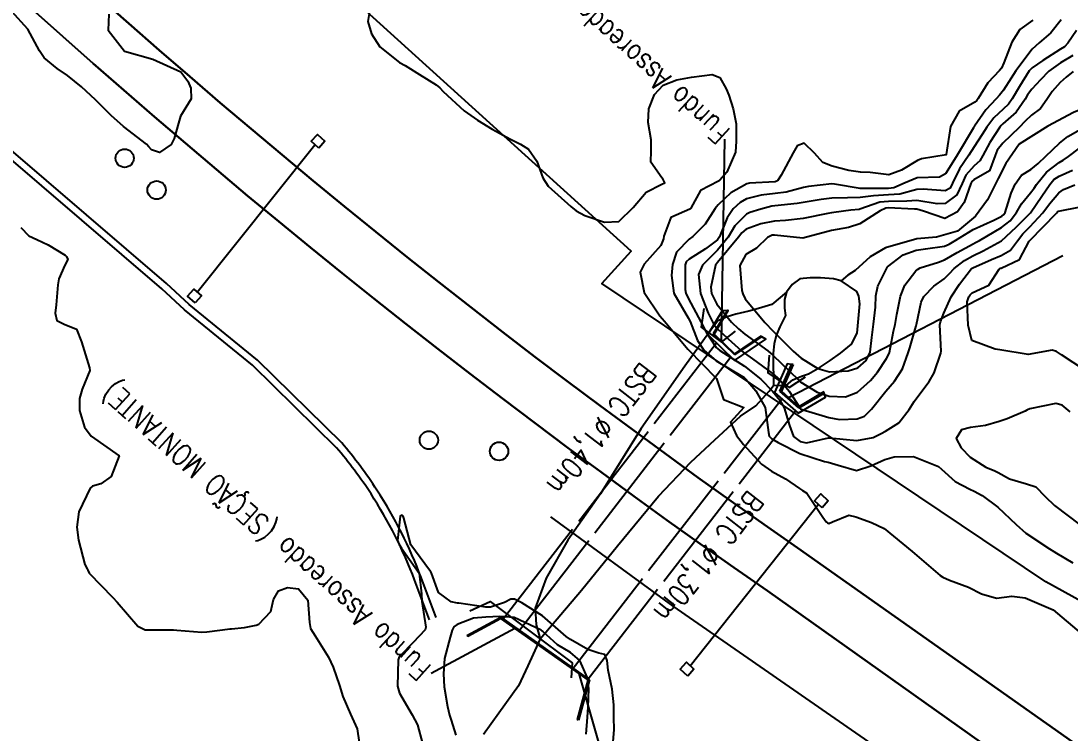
# Model space of a CAD drawing. Header units: metres. Extents: x 318500 to 325275, y 7408834 to 7428799.
# Drawn here: x 322293.9 to 322367.8, y 7422089 to 7422139.2 of the extents above; entities that cross this region are included whole.
import ezdxf

# ---------------------------------------------------------------- set-up
doc = ezdxf.new("R2010")
doc.units = ezdxf.units.M
doc.header["$MEASUREMENT"] = 0
doc.linetypes.add('CONTINUO', pattern=[0])
doc.linetypes.add('TRACEJADO', pattern=[8.7, 8, -0.7])
for name, color, linetype in [('ALA', 45, 'Continuous'), ('BUEIRO', 151, 'Continuous'), ('Canaleta de Drenagem', 151, 'Continuous'), ('Curvas de Nivel 1m', 11, 'Continuous'), ('Curvas de Nivel 5m', 15, 'Continuous'), ('Divisas', 45, 'Continuous'), ('Hidrografia', 140, 'Continuous'), ('Linha Férrea', 20, 'Continuous'), ('Pontes_Viadutos_Tubos', 190, 'Continuous'), ('Postes', 20, 'Continuous'), ('Pórticos', 45, 'Continuous'), ('TEXTO', 45, 'Continuous'), ('Vias Primárias', 230, 'Continuous')]:
    doc.layers.add(name, color=color, linetype=linetype)
doc.styles.add('ROMANS', font='romans', dxfattribs={"height": 0.2})

msp = doc.modelspace()

# ---------------------------------------------------------------- linework, layer by layer
at = {"layer": 'ALA', "linetype": 'CONTINUO'}
for points in [[(322343.672, 7422118.795, 746.741), (322343.303, 7422118.763, 746.741), (322342.295, 7422117.093, 747.398), (322344.17, 7422115.277, 747.463), (322346.384, 7422116.769, 746.757), (322346.092, 7422116.934, 746.757)], [(322342.745, 7422117.121, 745.096), (322343.722, 7422118.799, 745.344), (322343.672, 7422118.795, 746.741), (322342.675, 7422117.143, 747.398)], [(322344.204, 7422115.662, 747.463), (322346.092, 7422116.934, 746.757), (322346.01, 7422116.98, 745.354), (322344.184, 7422115.748, 745.155)], [(322348.307, 7422114.976, 744.015), (322348.207, 7422114.989, 745.11), (322347.898, 7422115.032, 745.11), (322346.999, 7422113.018, 747.499), (322348.671, 7422111.552, 747.52), (322350.598, 7422112.68, 745.11), (322350.508, 7422112.975, 745.11), (322350.48, 7422113.067, 744.015)], [(322347.363, 7422113.097, 747.499), (322348.207, 7422114.989, 745.11)], [(322348.307, 7422114.976, 744.015), (322347.487, 7422113.107, 745.01)]]:
    msp.add_polyline3d(points, dxfattribs=at)
at = {"layer": 'BUEIRO', "linetype": 'TRACEJADO', "flags": 128}
for points in [[(322327.87, 7422097.044), (322342.901, 7422116.506)], [(322329.015, 7422096.235), (322343.913, 7422115.526)], [(322332.794, 7422093.565), (322347.505, 7422112.574)], [(322333.857, 7422092.814), (322348.485, 7422111.715)]]:
    msp.add_lwpolyline(points, dxfattribs=at)
at = {"layer": 'BUEIRO', "linetype": 'CONTINUO'}
for points in [[(322342.675, 7422117.143, 747.398), (322342.745, 7422117.121, 745.096), (322344.184, 7422115.748, 745.155), (322344.204, 7422115.662, 747.463)], [(322344.204, 7422115.662, 747.463), (322342.675, 7422117.143, 747.398)], [(322347.363, 7422113.097, 747.499), (322347.487, 7422113.107, 745.01), (322348.711, 7422111.996, 745.03), (322348.706, 7422111.92, 747.52)], [(322348.706, 7422111.92, 747.52), (322347.363, 7422113.097, 747.499)], [(322348.706, 7422111.92, 747.52), (322350.508, 7422112.975, 745.11)], [(322350.48, 7422113.067, 744.015), (322348.711, 7422111.996, 745.03)], [(322325.309, 7422095.856, 746.63), (322327.69, 7422097.171, 748.892)], [(322325.309, 7422095.856, 746.63), (322325.363, 7422095.811, 746.398), (322327.676, 7422097.072, 745.643)], [(322327.69, 7422097.171, 748.892), (322327.676, 7422097.072, 745.643), (322333.863, 7422092.703, 745.45), (322333.962, 7422092.74, 748.887)], [(322327.69, 7422097.171, 748.892), (322333.962, 7422092.74, 748.887)], [(322333.18, 7422089.883, 746.574), (322333.109, 7422089.933, 746.119), (322333.863, 7422092.703, 745.45)], [(322333.962, 7422092.74, 748.887), (322333.18, 7422089.883, 746.574)]]:
    msp.add_polyline3d(points, dxfattribs=at)
at = {"layer": 'Canaleta de Drenagem'}
for points in [[(322323.139, 7422097.145), (322322.082, 7422099.961, 0.054603), (322318.965, 7422106.125, 0.031979), (322316.476, 7422109.458), (322310.531, 7422115.303), (322305.728, 7422119.231), (322304.12, 7422120.707), (322292.836, 7422130.402), (322282.552, 7422139.473), (322278.04, 7422143.946), (322269.939, 7422151.278), (322269.392, 7422151.706), (322246.83, 7422176.341), (322230.833, 7422195.248), (322214.418, 7422217.257), (322191.931, 7422250.81), (322183.958, 7422263.406)], [(322322.671, 7422096.969), (322321.614, 7422099.785, 0.054603), (322318.546, 7422105.852, 0.031806), (322316.11, 7422109.117), (322310.197, 7422114.931), (322305.401, 7422118.853), (322303.788, 7422120.333), (322292.508, 7422130.025), (322282.21, 7422139.108), (322277.696, 7422143.583), (322269.617, 7422150.895), (322269.051, 7422151.338), (322246.454, 7422176.01), (322230.442, 7422194.937), (322214.01, 7422216.968), (322191.512, 7422250.537), (322183.536, 7422263.138)]]:
    msp.add_lwpolyline(points, format="xyb", dxfattribs=at)
at = {"layer": 'Curvas de Nivel 1m', "flags": 128}
for points, elevation in [([(322300.055, 7422139.71), (322300.015, 7422138.567), (322301.158, 7422137.104), (322303.15, 7422136.52), (322305.141, 7422135.63), (322305.622, 7422134.979), (322305.849, 7422134.489), (322305.871, 7422133.737), (322305.1, 7422132.5), (322304.658, 7422130.922), (322304.442, 7422130.506), (322303.63, 7422129.949), (322303.066, 7422130.131), (322302.885, 7422130.34), (322302.704, 7422130.525), (322301.088, 7422131.769), (322300.214, 7422132.563), (322299.116, 7422133.673), (322298.119, 7422134.59), (322297.138, 7422135.379), (322296.409, 7422135.878), (322295.488, 7422136.625), (322295.157, 7422137.122), (322294.339, 7422138.643), (322293.199, 7422139.921)], 749), ([(322318.5, 7422140.321), (322318.323, 7422139.193), (322318.571, 7422138.319), (322319.166, 7422137.406), (322320.55, 7422136.289), (322320.947, 7422136.082), (322321.147, 7422135.977), (322321.975, 7422135.439), (322323.134, 7422134.709), (322323.389, 7422134.513), (322323.635, 7422134.252), (322325.11, 7422132.888), (322326.057, 7422132.216), (322327.091, 7422131.594), (322328.383, 7422130.884), (322329.075, 7422130.539), (322329.655, 7422130.171), (322330.243, 7422129.344), (322330.649, 7422128.156), (322331.041, 7422127.565), (322332.629, 7422126.126), (322333.016, 7422125.835), (322333.633, 7422125.492), (322335.004, 7422125.037), (322336.024, 7422125.066), (322337.02, 7422126.07), (322337.956, 7422127.136), (322339.045, 7422127.716), (322339.268, 7422127.816), (322339.14, 7422128.039), (322339.051, 7422128.154), (322338.278, 7422129.268), (322338.303, 7422130.052), (322338.289, 7422130.845), (322338.098, 7422132.055), (322338.145, 7422133.024), (322338.545, 7422134.049), (322339.137, 7422134.703), (322340.106, 7422135.065), (322341.142, 7422135.25), (322342.592, 7422135.446), (322343.142, 7422135.232), (322343.6, 7422134.449), (322343.765, 7422133.98), (322344.075, 7422133.016), (322344.284, 7422131.972), (322344.301, 7422130.753), (322344.248, 7422129.972), (322343.635, 7422128.561), (322343.147, 7422127.989), (322343.093, 7422127.946), (322343.049, 7422127.922), (322341.788, 7422127.26), (322341.086, 7422126.019), (322341.062, 7422125.977), (322341.019, 7422125.949), (322339.679, 7422125.365), (322339.2, 7422124.038), (322339.162, 7422123.865), (322338.984, 7422123.391), (322337.809, 7422122.057), (322337.519, 7422121.504), (322337.802, 7422120.057), (322338.916, 7422118.421), (322339.239, 7422118.037), (322340.891, 7422116.078), (322340.91, 7422116.039), (322340.926, 7422116.019), (322342.861, 7422114.055), (322342.904, 7422113.989), (322343.39, 7422112.527), (322344.84, 7422111.96), (322343.89, 7422110.908), (322344.31, 7422109.968), (322344.801, 7422109.346), (322346.081, 7422107.947), (322346.775, 7422107.46), (322347.775, 7422106.93), (322348.763, 7422106.233), (322348.96, 7422106.105), (322349.269, 7422105.902), (322350.404, 7422104.216), (322350.65, 7422103.881), (322350.729, 7422103.808), (322350.836, 7422103.771), (322351.079, 7422103.877), (322352.237, 7422104.366), (322352.736, 7422104.242), (322353.843, 7422103.843), (322354.724, 7422103.415), (322356.7, 7422101.8), (322358.683, 7422100.111), (322358.878, 7422099.973), (322359.345, 7422099.77), (322360.673, 7422099.285), (322361.586, 7422098.817), (322362.662, 7422098.493), (322363.743, 7422098.631), (322364.662, 7422098.516), (322366.65, 7422097.67), (322368.626, 7422096.01)], 748), ([(322365.204, 7422139.283), (322364.289, 7422138.618), (322363.732, 7422137.722), (322363.165, 7422136.266), (322363.001, 7422135.892), (322362.867, 7422135.733), (322362.029, 7422134.854), (322361.356, 7422133.748), (322361.265, 7422133.612), (322361.126, 7422133.496), (322360.025, 7422132.857), (322359.398, 7422131.776), (322359.11, 7422129.81), (322359.096, 7422129.78), (322357.372, 7422129.501), (322357.074, 7422129.384), (322355.944, 7422128.697), (322355.055, 7422128.361), (322353.748, 7422128.54), (322353.057, 7422128.559), (322352.249, 7422128.677), (322351.061, 7422128.991), (322350.411, 7422129.237), (322349.81, 7422129.899), (322349.08, 7422130.606), (322348.588, 7422130.407), (322348.323, 7422129.921), (322347.457, 7422128.337), (322347.198, 7422127.938), (322347.099, 7422127.889), (322347.049, 7422127.879), (322345.225, 7422127.78), (322345.047, 7422127.741), (322343.921, 7422127.092), (322343.024, 7422126.253), (322342.898, 7422126.116), (322342.81, 7422125.993), (322342.112, 7422124.895), (322341.239, 7422124.016), (322340.988, 7422123.836), (322340.085, 7422122.923), (322339.798, 7422122.032), (322339.728, 7422121.263), (322339.892, 7422120.03), (322340.914, 7422118.269), (322341.044, 7422118.018), (322341.574, 7422116.687), (322342.02, 7422116.003), (322342.879, 7422115.238), (322344.625, 7422114.202), (322344.862, 7422114.065), (322344.982, 7422113.959), (322345.682, 7422113.122), (322346.33, 7422111.945), (322346.573, 7422110.183), (322346.626, 7422109.942), (322346.807, 7422109.737), (322347.251, 7422109.486), (322348.792, 7422108.712), (322350.519, 7422108.149), (322350.783, 7422108.094), (322351.489, 7422107.873), (322352.776, 7422107.509), (322353.788, 7422107.845), (322354.787, 7422108.289), (322355.442, 7422108.472), (322356.79, 7422108.493), (322358.558, 7422107.782), (322358.778, 7422107.6), (322359.729, 7422106.725), (322360.764, 7422106.186), (322361.073, 7422106.055), (322361.645, 7422105.737), (322362.748, 7422104.918), (322364.037, 7422103.707), (322364.721, 7422103.096), (322366.39, 7422101.99), (322366.702, 7422101.801), (322366.892, 7422101.667), (322368.037, 7422100.993)], 747), ([(322367.205, 7422139.312), (322366.488, 7422138.383), (322365.652, 7422137.693), (322365.175, 7422137.245), (322364.026, 7422135.717), (322363.689, 7422135.185), (322363.139, 7422134.342), (322362.872, 7422133.993), (322362.63, 7422133.735), (322361.909, 7422132.951), (322361.101, 7422131.807), (322361.079, 7422131.772), (322361.065, 7422131.751), (322361.034, 7422131.686), (322359.872, 7422129.768), (322359.577, 7422129.268), (322359.06, 7422128.448), (322358.63, 7422128.211), (322357.055, 7422128.16), (322356.221, 7422127.812), (322355.416, 7422127.453), (322355.044, 7422127.412), (322353.487, 7422127.41), (322353.043, 7422127.417), (322351.218, 7422127.708), (322351.048, 7422127.723), (322349.394, 7422127.556), (322349.044, 7422127.481), (322347.816, 7422127.151), (322347.037, 7422127.042), (322346.053, 7422126.932), (322345.031, 7422126.676), (322344.572, 7422126.422), (322344.077, 7422125.974), (322343.648, 7422125.343), (322343.125, 7422123.988), (322342.988, 7422123.791), (322342.136, 7422123.157), (322340.974, 7422122.428), (322340.765, 7422122.229), (322340.709, 7422122.023), (322340.693, 7422120.273), (322340.737, 7422120.022), (322340.934, 7422119.632), (322341.796, 7422118.007), (322342.173, 7422117.271), (322342.892, 7422116.197), (322342.992, 7422116.089), (322343.132, 7422115.986), (322344.874, 7422114.872), (322346.031, 7422113.948), (322346.852, 7422113.112), (322347.383, 7422112.47), (322347.69, 7422111.927), (322348.054, 7422110.689), (322348.343, 7422109.917), (322348.805, 7422109.551), (322349.255, 7422109.451), (322350.809, 7422109.809), (322350.877, 7422109.812), (322352.806, 7422109.619), (322353.948, 7422109.843), (322354.525, 7422110.123), (322354.817, 7422110.285), (322355.76, 7422110.882), (322356.483, 7422111.805), (322356.846, 7422112.383), (322357.454, 7422113.194), (322357.9, 7422113.79), (322358.247, 7422114.409), (322358.736, 7422115.782), (322358.753, 7422115.921), (322358.666, 7422117.783), (322358.702, 7422118.002), (322358.928, 7422118.605), (322359.46, 7422119.772), (322360.051, 7422120.666), (322360.885, 7422121.751), (322360.928, 7422121.793), (322360.971, 7422121.813), (322362.307, 7422122.403), (322362.984, 7422122.682), (322363.645, 7422123.058), (322364.123, 7422123.709), (322364.513, 7422124.197), (322365.01, 7422124.694), (322365.918, 7422125.687), (322366.397, 7422126.312), (322367.041, 7422127.095), (322367.378, 7422127.334), (322368.175, 7422127.659)], 746), ([(322368.034, 7422136.798), (322367.166, 7422136.268), (322366.34, 7422135.682), (322365.759, 7422135.083), (322365.141, 7422134.418), (322364.83, 7422134.009), (322364.662, 7422133.707), (322364.033, 7422132.8), (322363.104, 7422131.974), (322362.974, 7422131.86), (322362.877, 7422131.732), (322362.172, 7422130.656), (322361.691, 7422129.744), (322361.469, 7422129.351), (322361.069, 7422128.996), (322360.481, 7422128.336), (322360.22, 7422127.762), (322359.845, 7422126.96), (322359.029, 7422126.352), (322358.479, 7422126.335), (322357.031, 7422126.549), (322356.324, 7422126.517), (322355.03, 7422126.489), (322354.435, 7422126.433), (322353.021, 7422125.938), (322352.957, 7422125.924), (322352.368, 7422125.867), (322351.177, 7422125.72), (322351.018, 7422125.693), (322350.767, 7422125.635), (322349.011, 7422125.28), (322347.779, 7422125.157), (322347.007, 7422125.104), (322346.042, 7422124.912), (322344.999, 7422124.538), (322344.688, 7422124.271), (322344.468, 7422123.968), (322342.972, 7422122.178), (322342.847, 7422121.992), (322342.505, 7422120.438), (322342.553, 7422119.996), (322342.929, 7422119.234), (322343.97, 7422117.974), (322344.448, 7422117.51), (322344.902, 7422117.132), (322346.525, 7422115.944), (322346.886, 7422115.648), (322348.697, 7422113.912), (322348.772, 7422113.825), (322348.858, 7422113.732), (322349.997, 7422113.039), (322350.849, 7422112.754), (322352.012, 7422112.705), (322352.852, 7422113.028), (322353.76, 7422113.847), (322354.252, 7422114.456), (322354.884, 7422115.412), (322355.039, 7422115.677), (322355.098, 7422115.827), (322355.392, 7422117.344), (322355.496, 7422117.821), (322355.627, 7422118.519), (322355.874, 7422119.816), (322356.182, 7422120.581), (322356.967, 7422121.607), (322357.072, 7422121.696), (322357.272, 7422121.797), (322358.553, 7422122.207), (322358.979, 7422122.377), (322359.873, 7422122.881), (322360.996, 7422123.506), (322361.159, 7422123.586), (322361.453, 7422123.743), (322363.009, 7422124.645), (322363.609, 7422125.119), (322364.054, 7422125.71), (322364.404, 7422126.335), (322365.041, 7422127.111), (322365.307, 7422127.435), (322365.479, 7422127.694), (322366.182, 7422128.565), (322367.074, 7422129.245), (322367.346, 7422129.397), (322367.733, 7422129.663), (322368.493, 7422130.248)], 744), ([(322368.06, 7422135.661), (322367.558, 7422135.262), (322367.148, 7422134.873), (322366.572, 7422134.245), (322366.192, 7422133.684), (322365.764, 7422133.047), (322365.113, 7422132.573), (322364.669, 7422132.145), (322364.25, 7422131.713), (322363.089, 7422130.599), (322362.71, 7422130.108), (322362.566, 7422129.735), (322362.15, 7422128.652), (322361.054, 7422128.027), (322360.907, 7422127.898), (322360.847, 7422127.753), (322360.381, 7422126.409), (322359.906, 7422125.767), (322359.015, 7422125.293), (322357.5, 7422125.795), (322357.022, 7422125.939), (322356.873, 7422125.951), (322355.023, 7422126.031), (322354.842, 7422126.013), (322354.454, 7422125.838), (322353.011, 7422124.92), (322352.219, 7422124.657), (322351.006, 7422124.453), (322348.99, 7422123.91), (322346.993, 7422124.118), (322346.831, 7422124.103), (322346.503, 7422123.945), (322345.731, 7422123.204), (322344.978, 7422122.748), (322344.56, 7422121.966), (322344.692, 7422120.216), (322344.757, 7422119.963), (322344.935, 7422119.624), (322346.308, 7422117.946), (322346.911, 7422117.35), (322348.317, 7422115.919), (322348.883, 7422115.424), (322350.061, 7422114.703), (322350.869, 7422114.465), (322352.195, 7422114.542), (322352.874, 7422114.761), (322353.467, 7422115.265), (322353.734, 7422115.847), (322353.858, 7422116.894), (322353.972, 7422117.844), (322354.12, 7422119.03), (322354.152, 7422119.842), (322354.284, 7422120.506), (322354.933, 7422121.831), (322354.951, 7422121.85), (322354.971, 7422121.874), (322356.074, 7422122.724), (322356.989, 7422123.045), (322357.638, 7422123.146), (322358.993, 7422123.344), (322359.303, 7422123.468), (322359.778, 7422123.768), (322361.008, 7422124.524), (322362.453, 7422125.167), (322363.017, 7422125.449), (322363.17, 7422125.567), (322363.26, 7422125.718), (322363.678, 7422127.083), (322363.957, 7422127.716), (322364.414, 7422128.355), (322365.066, 7422128.744), (322365.6, 7422129.164), (322366.136, 7422129.684), (322367.089, 7422130.614), (322367.681, 7422131.077), (322368.718, 7422131.654)], 743), ([(322368.874, 7422114.582), (322367.234, 7422115.665), (322366.893, 7422115.902), (322366.572, 7422115.997), (322364.89, 7422115.7), (322362.895, 7422116.032), (322362.561, 7422116.059), (322360.904, 7422116.674), (322360.646, 7422117.754), (322360.592, 7422119.41), (322360.689, 7422119.754), (322360.787, 7422119.908), (322360.944, 7422120.033), (322362.108, 7422120.577), (322362.847, 7422121.722), (322362.914, 7422121.777), (322362.971, 7422121.792), (322364.283, 7422122.404), (322364.964, 7422123.7), (322364.976, 7422123.724), (322365, 7422123.744), (322366.878, 7422125.672), (322366.944, 7422125.749), (322367.022, 7422125.814), (322368.571, 7422126.11)], 747), ([(322293.86, 7422124.647), (322294.407, 7422124.059), (322294.982, 7422123.817), (322295.786, 7422123.426), (322296.971, 7422122.694), (322297.077, 7422122.599), (322297.174, 7422122.391), (322296.961, 7422121.994), (322296.526, 7422121.026), (322296.465, 7422120.607), (322296.338, 7422119.189), (322296.264, 7422118.61), (322296.379, 7422118.082), (322296.902, 7422117.823), (322297.779, 7422117.471), (322298.134, 7422116.581), (322298.689, 7422114.746), (322298.717, 7422114.572), (322298.172, 7422113.248), (322297.994, 7422112.583), (322297.98, 7422111.741), (322298.329, 7422110.577), (322298.8, 7422109.927), (322300.78, 7422108.55), (322300.225, 7422107.089), (322299.496, 7422106.563), (322298.915, 7422106.401), (322298.747, 7422106.273), (322297.943, 7422104.582), (322297.79, 7422103.508), (322297.906, 7422102.582), (322298.372, 7422100.877), (322298.524, 7422100.572), (322298.57, 7422100.473), (322298.667, 7422100.269), (322300.337, 7422098.553), (322300.645, 7422098.207), (322302.101, 7422096.528), (322302.616, 7422096.274), (322302.867, 7422096.265), (322304.617, 7422096.268), (322304.856, 7422096.249), (322306.614, 7422096.099), (322306.965, 7422096.114), (322308.618, 7422096.335), (322308.713, 7422096.344), (322309.634, 7422096.425), (322310.448, 7422096.587), (322310.624, 7422096.664), (322311.49, 7422097.549), (322311.676, 7422098.4), (322312.025, 7422099.027), (322312.659, 7422099.247), (322313.436, 7422099.157), (322314.087, 7422098.368), (322314.2, 7422096.793), (322314.272, 7422096.365), (322314.612, 7422095.848), (322315.545, 7422094.346), (322315.88, 7422093.638), (322316.319, 7422092.334), (322316.558, 7422091.555), (322317.094, 7422090.324), (322317.572, 7422089.277), (322317.716, 7422088.318)], 749), ([(322367.852, 7422111.655), (322367.292, 7422112.111), (322366.846, 7422112.245), (322365.005, 7422111.861), (322364.841, 7422111.795), (322364.781, 7422111.761), (322364.677, 7422111.702), (322363.402, 7422111.144), (322362.829, 7422110.954), (322361.883, 7422110.675), (322360.822, 7422110.537), (322360.192, 7422110.387), (322359.818, 7422109.765), (322360.155, 7422109.114), (322360.79, 7422108.443), (322361.895, 7422107.733), (322362.542, 7422107.488), (322362.777, 7422107.371), (322363.567, 7422106.918), (322364.769, 7422106.565), (322365.429, 7422106.353), (322366.082, 7422105.68), (322366.751, 7422105.046), (322368.571, 7422103.642)], 746), ([(322335.587, 7422088.084), (322335.685, 7422089.236), (322335.657, 7422090.083), (322335.67, 7422090.966), (322335.554, 7422092.085), (322335.262, 7422093.417), (322335.19, 7422094.091), (322335.038, 7422094.527), (322334.605, 7422094.628), (322333.831, 7422094.884), (322332.615, 7422095.591), (322332.297, 7422095.805), (322331.92, 7422096.131), (322330.637, 7422097.251), (322329.17, 7422098.172), (322328.654, 7422098.438), (322328.4, 7422098.436), (322327.966, 7422098.187), (322326.966, 7422097.876), (322326.645, 7422097.869), (322324.733, 7422098.144), (322324.649, 7422098.159), (322324.208, 7422098.237), (322323.312, 7422098.902), (322322.817, 7422100.258), (322322.774, 7422100.361), (322322.673, 7422100.468), (322321.346, 7422102.274), (322320.855, 7422104.152), (322320.818, 7422104.279), (322320.731, 7422104.357), (322320.594, 7422104.282), (322320.417, 7422102.572), (322320.519, 7422102.283), (322320.696, 7422102.034), (322321.934, 7422100.267), (322322.106, 7422098.815), (322322.125, 7422098.265), (322322.421, 7422096.464), (322322.354, 7422096.263), (322321.506, 7422095.376), (322320.601, 7422094.427), (322320.498, 7422094.282), (322320.467, 7422094.15), (322320.408, 7422092.282), (322320.563, 7422091.806), (322321.455, 7422090.271), (322321.822, 7422089.556), (322322.165, 7422088.255)], 748), ([(322333.726, 7422088.91), (322333.81, 7422090.107), (322333.86, 7422090.798), (322333.912, 7422092.107), (322333.803, 7422092.886), (322333.275, 7422094.113), (322332.605, 7422094.667), (322331.686, 7422095.209), (322330.657, 7422096.149), (322330.62, 7422096.183), (322330.539, 7422096.234), (322328.634, 7422097.137), (322327.618, 7422097.208), (322326.634, 7422097.156), (322325.761, 7422097.085), (322324.626, 7422096.632), (322324.386, 7422096.471), (322324.266, 7422096.235), (322324.122, 7422095.744), (322323.732, 7422094.243), (322323.659, 7422093.169), (322323.706, 7422092.243), (322323.928, 7422090.86), (322324.09, 7422090.237), (322324.194, 7422089.891), (322324.526, 7422088.831)], 747)]:
    msp.add_lwpolyline(points, dxfattribs=dict(at, elevation=elevation))
at = {"layer": 'Curvas de Nivel 5m', "elevation": 745, "flags": 128}
msp.add_lwpolyline([(322368.303, 7422138.549), (322367.68, 7422137.665), (322367.439, 7422137.406), (322367.176, 7422137.234), (322365.924, 7422136.445), (322365.162, 7422135.925), (322364.964, 7422135.703), (322364.265, 7422134.592), (322363.759, 7422133.721), (322363.5, 7422133.349), (322363.119, 7422133.007), (322362.452, 7422132.394), (322361.968, 7422131.741), (322361.632, 7422131.208), (322361.086, 7422130.347), (322360.691, 7422129.756), (322360.047, 7422128.783), (322359.553, 7422127.772), (322359.381, 7422127.439), (322359.042, 7422127.25), (322357.479, 7422127.361), (322357.043, 7422127.33), (322355.843, 7422127.012), (322355.037, 7422126.949), (322353.986, 7422126.895), (322353.034, 7422126.767), (322352.156, 7422126.746), (322351.033, 7422126.726), (322350.282, 7422126.64), (322349.028, 7422126.421), (322348.593, 7422126.35), (322347.024, 7422126.191), (322346.807, 7422126.159), (322346.031, 7422125.95), (322345.256, 7422125.718), (322345.015, 7422125.598), (322344.206, 7422124.768), (322343.719, 7422123.979), (322342.981, 7422123.057), (322341.926, 7422122.006), (322341.63, 7422121.34), (322341.774, 7422120.007), (322342.318, 7422118.6), (322342.626, 7422117.994), (322342.722, 7422117.807), (322342.906, 7422117.564), (322343.718, 7422116.798), (322344.67, 7422115.963), (322344.887, 7422115.792), (322345.445, 7422115.391), (322346.866, 7422114.35), (322347.342, 7422113.933), (322348.041, 7422113.111), (322348.797, 7422111.911), (322348.839, 7422111.849), (322348.939, 7422111.808), (322350.831, 7422111.247), (322351.588, 7422111.113), (322352.829, 7422111.145), (322353.339, 7422111.346), (322353.83, 7422111.845), (322354.853, 7422113.107), (322355.454, 7422113.821), (322356.015, 7422114.671), (322356.431, 7422115.807), (322356.529, 7422116.172), (322356.915, 7422117.478), (322356.995, 7422117.723), (322357.013, 7422117.799), (322357.338, 7422119.394), (322357.524, 7422119.794), (322358.232, 7422120.506), (322358.959, 7422121.04), (322359.334, 7422121.405), (322359.675, 7422121.769), (322360.405, 7422122.333), (322360.983, 7422122.649), (322361.72, 7422123.008), (322363, 7422123.707), (322364.049, 7422124.67), (322365.02, 7422125.659), (322365.052, 7422125.7), (322365.853, 7422126.873), (322366.401, 7422127.68), (322366.692, 7422128.039), (322367.059, 7422128.279), (322368.022, 7422128.704)], dxfattribs=at)
at = {"layer": 'Divisas'}
msp.add_lwpolyline([(322484.983, 7422018.169), (322466.331, 7422031.704), (322428.274, 7422059.506), (322390.128, 7422086.967), (322380.695, 7422091.621), (322366.141, 7422099.664), (322334.829, 7422120.705), (322336.899, 7422122.99), (322291.497, 7422164.12), (322264.321, 7422192.125), (322257.411, 7422201.531), (322254.066, 7422207.194), (322252.371, 7422208.988), (322236.71, 7422229.822), (322218.899, 7422254.343), (322208.335, 7422271.993)], dxfattribs=at)
at = {"layer": 'Hidrografia'}
for points in [[(322376.888, 7422136.059), (322373.058, 7422134.674), (322371.254, 7422134.249), (322369.663, 7422133.401), (322368.072, 7422132.765), (322366.269, 7422131.811), (322364.254, 7422130.539), (322363.299, 7422129.161), (322362.769, 7422128.1), (322362.026, 7422126.616), (322361.178, 7422125.45), (322359.905, 7422124.39), (322358.42, 7422123.966), (322357.041, 7422123.86), (322354.814, 7422123.224), (322353.753, 7422122.587), (322352.696, 7422121.626), (322352.164, 7422121.294), (322351.699, 7422120.896)], [(322347.816, 7422113.517), (322348.282, 7422113.915), (322348.908, 7422114.175), (322349.403, 7422114.332), (322350.212, 7422114.801), (322350.916, 7422115.27), (322351.647, 7422115.792), (322352.429, 7422116.417), (322352.82, 7422117.199), (322353.012, 7422119.277), (322352.945, 7422119.811), (322352.812, 7422120.145), (322351.699, 7422120.896), (322351.167, 7422121.028), (322350.237, 7422121.095), (322349.506, 7422121.095), (322348.775, 7422121.028), (322348.243, 7422120.63), (322347.845, 7422120.099), (322347.712, 7422119.567), (322347.712, 7422118.969), (322347.778, 7422118.438), (322347.379, 7422117.641), (322347.114, 7422117.043), (322346.981, 7422116.445), (322346.914, 7422115.781), (322346.914, 7422114.918), (322346.919, 7422114.139), (322346.92, 7422113.501), (322347.811, 7422113.52)], [(322347.845, 7422120.099), (322346.8, 7422119.213), (322345.865, 7422118.946), (322345.198, 7422118.746), (322344.263, 7422118.546), (322343.662, 7422118.345), (322342.995, 7422118.079), (322342.365, 7422117.212), (322340.676, 7422114.872), (322337.606, 7422110.46), (322334.727, 7422105.857), (322332.425, 7422102.596), (322330.89, 7422099.911), (322330.122, 7422097.801), (322330.194, 7422096.624), (322330.462, 7422095.623)], [(322330.462, 7422095.623), (322333.391, 7422099.067), (322335.922, 7422102.198), (322338.814, 7422105.691), (322341.103, 7422108.1), (322342.79, 7422109.665), (322344.597, 7422111.352), (322345.682, 7422112.074), (322346.627, 7422113.117), (322346.92, 7422113.501)], [(322330.462, 7422095.623), (322329.596, 7422093.717), (322328.952, 7422092.323), (322327.557, 7422090.393), (322326.484, 7422088.892)]]:
    msp.add_lwpolyline(points, dxfattribs=at)
at = {"layer": 'Linha Férrea'}
for points in [[(322143.825, 7422393.254, 0.177055), (322348.62, 7422102.056), (322434.806, 7422041.149, -0.110991), (322629.993, 7421830.678), (322682.61, 7421743.599), (322746.773, 7421641.593), (322762.264, 7421616.034), (322784.09, 7421580.598, 0.089131), (322895.412, 7421449.131), (322994.737, 7421367.338, -0.08158), (323134.171, 7421212.836), (323192.504, 7421114.159, 0.09806), (323348.116, 7420944.919), (323507.932, 7420825.984), (323699.619, 7420681.705), (323733.067, 7420655.668, -0.104587), (323843.705, 7420529.863, -0.339852), (323771.4, 7420065.587)], [(323771.4, 7420065.587, 0.339852), (323843.705, 7420529.863, 0.104587), (323733.067, 7420655.668), (323699.619, 7420681.705), (323507.932, 7420825.984), (323348.116, 7420944.919, -0.09806), (323192.504, 7421114.159), (323134.171, 7421212.836, 0.08158), (322994.737, 7421367.338), (322895.412, 7421449.131, -0.089131), (322784.09, 7421580.598), (322762.264, 7421616.034), (322746.773, 7421641.593), (322682.61, 7421743.599), (322629.993, 7421830.678, 0.110991), (322434.806, 7422041.149), (322348.62, 7422102.056, -0.177055), (322143.825, 7422393.254)], [(322140.246, 7422392.292, 0.177815), (322346.493, 7422099.021), (322440.925, 7422031.999, -0.098061), (322613.888, 7421848.216), (322683.948, 7421733.892), (322746.506, 7421634.335), (322780.475, 7421578.692, 0.094269), (322901.272, 7421438.87), (322999.189, 7421358.366, -0.08072), (323136.386, 7421201.409), (323184.599, 7421119.369, 0.102464), (323355.759, 7420933.913), (323510.091, 7420819.318), (323694.288, 7420680.697, -0.007988), (323738.117, 7420646.682, -0.098634), (323840.146, 7420527.887, -0.339824), (323768.602, 7420068.543)], [(323768.602, 7420068.543, 0.339824), (323840.146, 7420527.887, 0.098634), (323738.117, 7420646.682, 0.007988), (323694.288, 7420680.697), (323510.091, 7420819.318), (323355.759, 7420933.913, -0.102464), (323184.599, 7421119.369), (323136.386, 7421201.409, 0.08072), (322999.189, 7421358.366), (322901.272, 7421438.87, -0.094269), (322780.475, 7421578.692), (322746.506, 7421634.335), (322683.948, 7421733.892), (322613.888, 7421848.216, 0.098061), (322440.925, 7422031.999), (322346.493, 7422099.021, -0.177815), (322140.246, 7422392.292)]]:
    msp.add_lwpolyline(points, format="xyb", dxfattribs=at)
msp.add_lwpolyline([(322614.029, 7421839.324), (322604.366, 7421851.933), (322591.551, 7421868.533), (322575.895, 7421888.382), (322565.288, 7421902.036), (322554.576, 7421915.586), (322543.968, 7421928.715), (322533.671, 7421940.906), (322526.219, 7421949.403), (322514.557, 7421962.641), (322502.785, 7421974.835), (322494.913, 7421982.493), (322481.041, 7421994.999), (322475.163, 7422000), (322460.278, 7422012.376), (322424.009, 7422038.929), (322397.269, 7422057.831), (322367.063, 7422079.046), (322339.861, 7422097.932), (322331.217, 7422104.23)], dxfattribs=at)
at = {"layer": 'Pontes_Viadutos_Tubos'}
for points in [[(322342.012, 7422118.929), (322341.815, 7422117.612), (322343.263, 7422116.559), (322344.251, 7422117.349)], [(322346.618, 7422115.642), (322346.536, 7422114.405), (322348.021, 7422113.374), (322349.176, 7422114.116)], [(322325.511, 7422097.598), (322326.953, 7422098.254), (322332.721, 7422093.929), (322332.656, 7422092.881)]]:
    msp.add_lwpolyline(points, dxfattribs=at)
at = {"layer": 'Postes'}
for centre in [(322301.172, 7422129.543), (322303.426, 7422127.292), (322322.623, 7422109.649), (322327.573, 7422108.865)]:
    msp.add_circle(centre, 0.645, dxfattribs=at)
at = {"layer": 'Pórticos'}
for points in [[(322314.855, 7422130.257), (322314.32, 7422130.734), (322314.76, 7422131.227), (322315.295, 7422130.75)], [(322306.141, 7422119.343), (322305.606, 7422119.82), (322306.046, 7422120.313), (322306.581, 7422119.836)], [(322350.349, 7422104.882), (322349.814, 7422105.359), (322350.254, 7422105.852), (322350.789, 7422105.375)], [(322340.876, 7422093.005), (322340.341, 7422093.482), (322340.78, 7422093.975), (322341.315, 7422093.498)]]:
    msp.add_lwpolyline(points, close=True, dxfattribs=at)
for points in [[(322306.283, 7422120.101), (322314.588, 7422130.496)], [(322341.048, 7422093.736), (322350.081, 7422105.12)]]:
    msp.add_lwpolyline(points, dxfattribs=at)
at = {"layer": 'TEXTO', "linetype": 'CONTINUO'}
for points in [[(322343.251, 7422116.561, 0), (322343.502, 7422130.878, 0)], [(322347.992, 7422112.65, 0), (322367.326, 7422122.674, 0)], [(322322.778, 7422093.213, 0), (322328.697, 7422096.383, 0)], [(322333.203, 7422093.194, 0), (322336.739, 7422080.712, 0)]]:
    msp.add_polyline3d(points, dxfattribs=at)
at = {"layer": 'Vias Primárias'}
for points in [[(323715.644, 7420145.548, 0), (323709.04, 7420132.939)], [(323831.088, 7420001.787, 0), (323833.844, 7420008.443, 0.220888)]]:
    msp.add_lwpolyline(points, format="xyb", dxfattribs=at)

# ---------------------------------------------------------------- texts
at = {"layer": 'TEXTO', "style": 'ROMANS', "width": 0.8}
for s, rotation, p in [('Fundo Assoreado (SEÇÃO JUSANTE)', 137.98083, (322343.974, 7422131.525)), ('BSTC Ø1,40m', 232.28523, (322337.583, 7422115.236)), ('Fundo Assoreado (SEÇÃO MONTANTE)', 137.98083, (322322.893, 7422093.679)), ('BSTC Ø1,30m', 231.93119, (322345.173, 7422106.218))]:
    msp.add_text(s, height=1.5, rotation=rotation, dxfattribs=at).set_placement(p)

doc.saveas('drawing.dxf')
